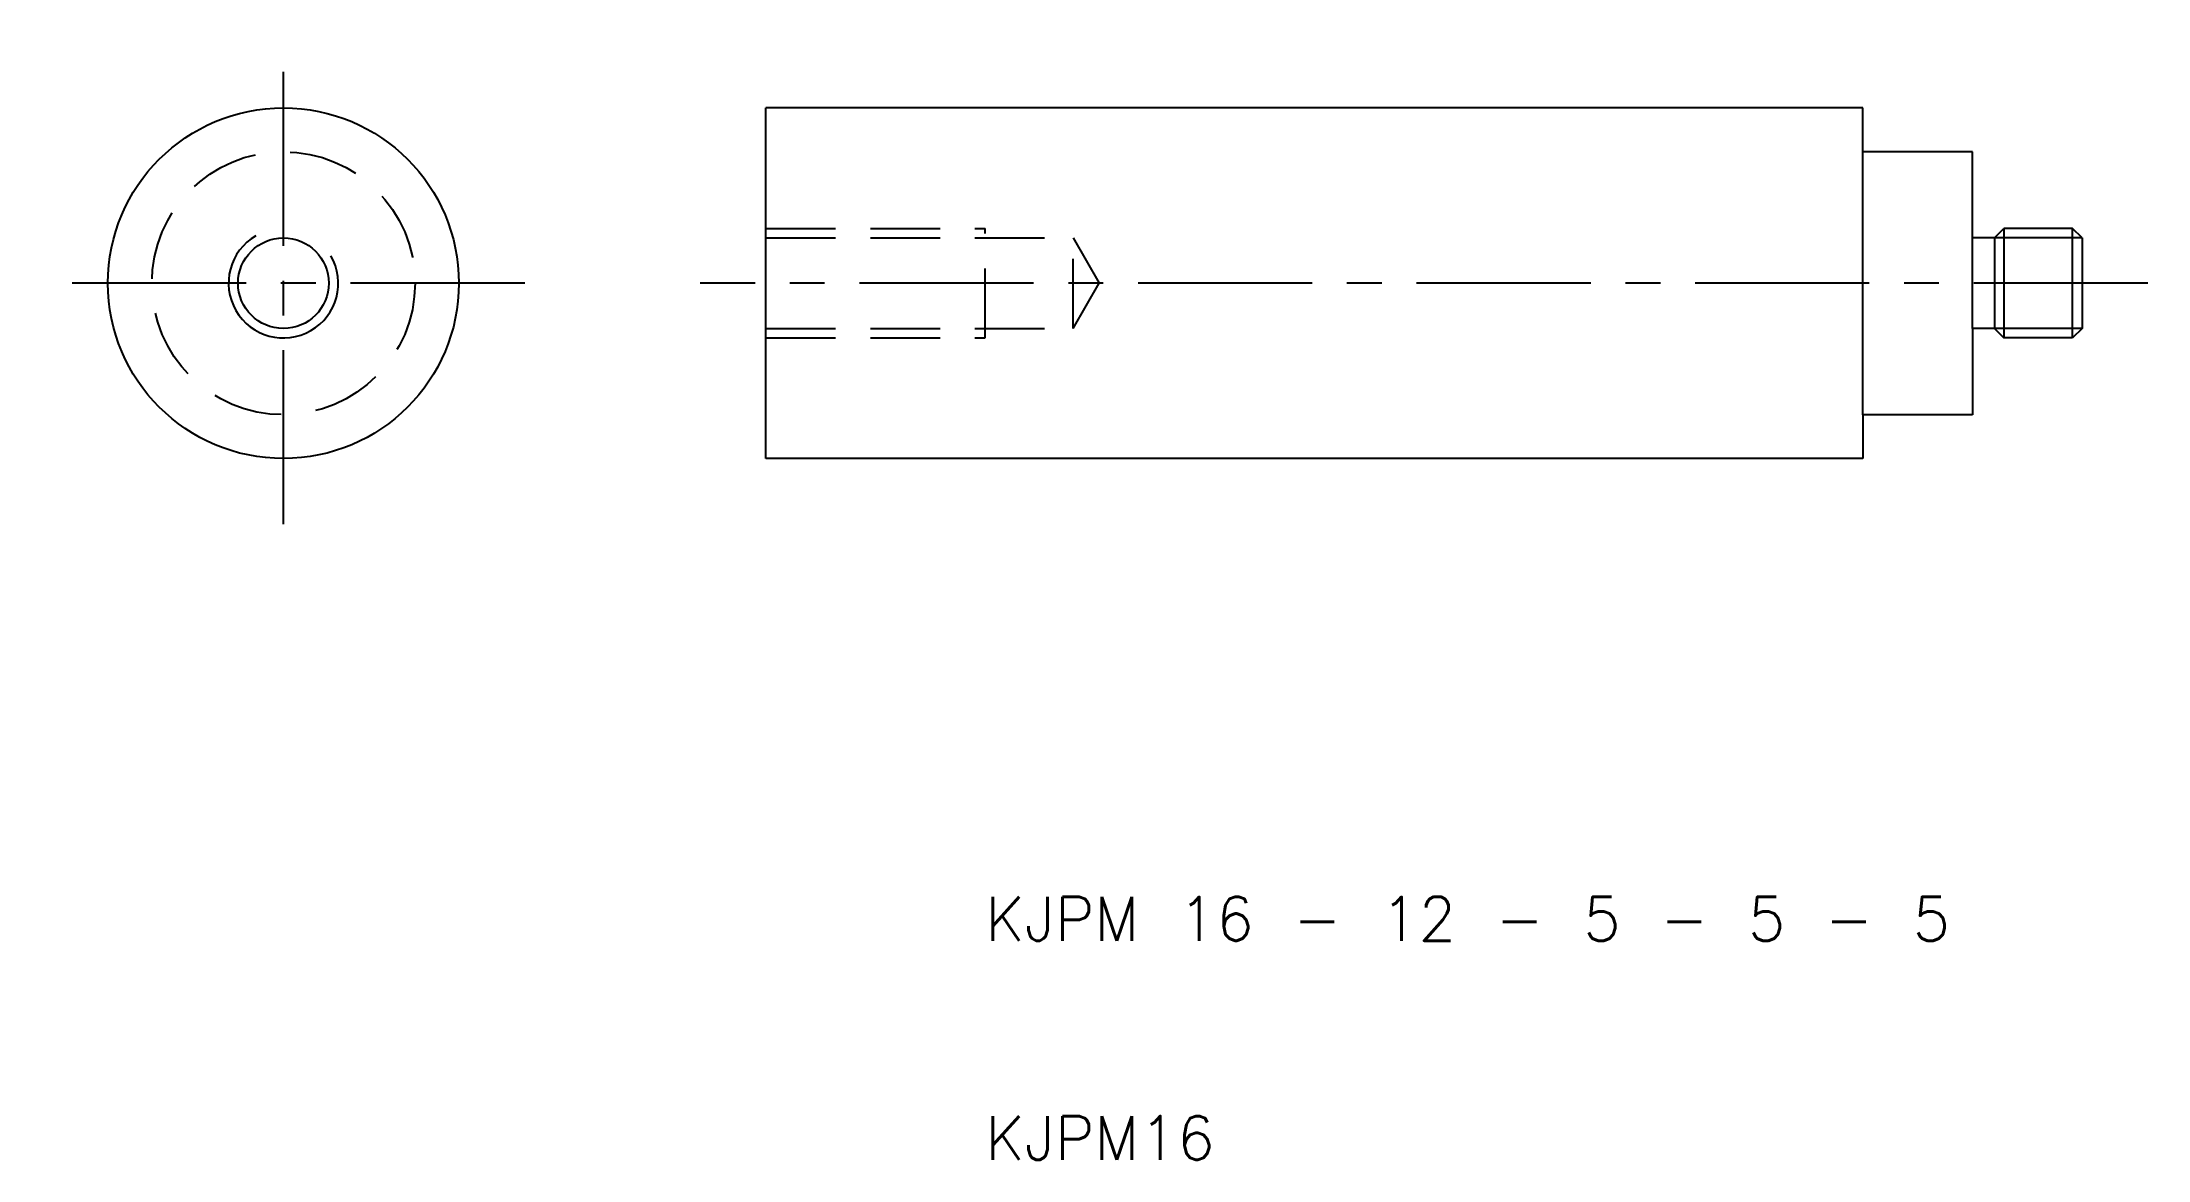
# Model space of a CAD drawing. Extents: x -33 to 63, y 10 to 61.
import ezdxf

# ---------------------------------------------------------------- set-up
doc = ezdxf.new("R2010")
doc.units = 0
doc.header["$LTSCALE"] = 0.25
doc.linetypes.add('CENTER', pattern=[50.8, 31.75, -6.35, 6.35, -6.35])
doc.linetypes.add('DASHED', pattern=[19.05, 12.7, -6.35])
doc.layers.get('0').update_dxf_attribs({"linetype": 'CONTINUOUS'})
doc.layers.add('CENTER', color=1, linetype='CENTER')
doc.styles.get("Standard").update_dxf_attribs({"font": 'txt.shx', "bigfont": 'extfont.shx'})

msp = doc.modelspace()

# ---------------------------------------------------------------- linework, layer by layer
for p, q in [((0, 42), (0, 58)), ((50, 58), (0, 58)), ((50, 56), (50, 58)), ((55, 56), (50, 56)), ((50, 44), (50, 56)), ((55, 52.067), (55, 56)), ((55, 47.933), (55, 52.067)), ((56, 52.067), (55, 52.067)), ((56, 52.067), (56.433, 52.5)), ((56, 52.067), (56, 47.933)), ((56.433, 52.5), (56.433, 47.5)), ((59.567, 52.5), (56.433, 52.5)), ((59.567, 47.5), (59.567, 52.5)), ((60, 52.067), (59.567, 52.5)), ((60, 52.067), (60, 47.933)), ((55, 47.933), (55, 44)), ((56, 47.933), (55, 47.933)), ((56, 47.933), (56.433, 47.5)), ((59.567, 47.5), (56.433, 47.5)), ((60, 47.933), (59.567, 47.5)), ((55, 44), (50, 44)), ((50, 44), (50, 42)), ((50, 42), (0, 42))]:
    msp.add_line(p, q)
at = {"color": 3, "linetype": 'DASHED'}
for p, q in [((0, 52.5), (10, 52.5)), ((0, 52.067), (14, 52.067)), ((10, 47.5), (10, 52.5)), ((14, 47.933), (14, 52.067)), ((14, 52.067), (15.193, 50)), ((14, 47.933), (15.193, 50)), ((0, 47.933), (14, 47.933)), ((0, 47.5), (10, 47.5))]:
    msp.add_line(p, q, dxfattribs=at)
at = {"color": 3}
for p, q in [((60, 52.067), (56, 52.067)), ((60, 47.933), (56, 47.933))]:
    msp.add_line(p, q, dxfattribs=at)
for radius in [8, 2.067]:
    msp.add_circle((-22, 50), radius)
at = {"color": 3, "linetype": 'DASHED'}
msp.add_circle((-22, 50), 6, dxfattribs=at)
at = {"color": 3}
msp.add_arc((-22, 50), 2.5, 120, 30, dxfattribs=at)
at = {"layer": 'CENTER', "color": 1, "linetype": 'CENTER'}
for p, q in [((-22, 39), (-22, 61)), ((-11, 50), (-33, 50)), ((63, 50), (-3, 50))]:
    msp.add_line(p, q, dxfattribs=at)

# ---------------------------------------------------------------- texts
for s, p in [('KJPM 16 - 12 - 5 - 5 - 5', (10, 20)), ('KJPM16', (10, 10))]:
    msp.add_text(s, height=2).set_placement(p)

doc.saveas('drawing.dxf')
